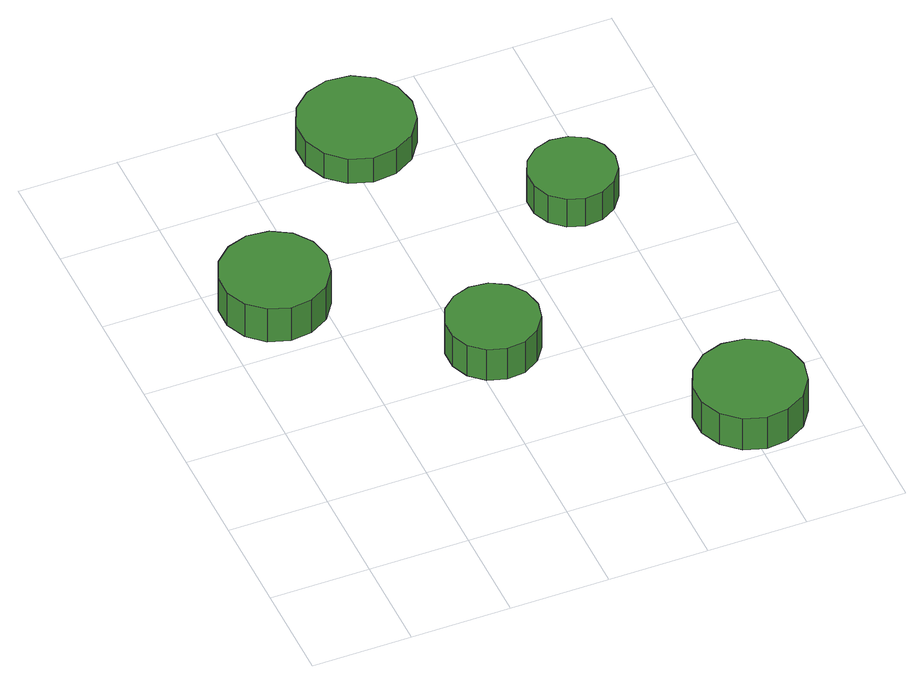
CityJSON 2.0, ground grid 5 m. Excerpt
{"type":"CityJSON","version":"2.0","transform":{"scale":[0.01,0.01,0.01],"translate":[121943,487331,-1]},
"CityObjects":{
"tree1":{"type":"SolitaryVegetationObject","attributes":{"function":"something"},"geometry":[{"type":"MultiSurface","lod":"1","boundaries":[[[0,1,2,3,4,5,6,7,8,9,10,11,12,13,14]],[[15,16,17,18,19,20,21,22,23,24,25,26,27,28,29]],[[0,29,28,1]],[[1,28,27,2]],[[2,27,26,3]],[[3,26,25,4]],[[4,25,24,5]],[[5,24,23,6]],[[6,23,22,7]],[[7,22,21,8]],[[8,21,20,9]],[[9,20,19,10]],[[10,19,18,11]],[[11,18,17,12]],[[12,17,16,13]],[[13,16,15,14]],[[14,15,29,0]]]}]},
"tree2":{"type":"SolitaryVegetationObject","attributes":{"function":"something"},"geometry":[{"type":"MultiSurface","lod":"1","boundaries":[[[30,31,32,33,34,35,36,37,38,39,40,41,42,43,44]],[[45,46,47,48,49,50,51,52,53,54,55,56,57,58,59]],[[30,59,58,31]],[[31,58,57,32]],[[32,57,56,33]],[[33,56,55,34]],[[34,55,54,35]],[[35,54,53,36]],[[36,53,52,37]],[[37,52,51,38]],[[38,51,50,39]],[[39,50,49,40]],[[40,49,48,41]],[[41,48,47,42]],[[42,47,46,43]],[[43,46,45,44]],[[44,45,59,30]]]}]},
"tree3":{"type":"SolitaryVegetationObject","attributes":{"function":"something"},"geometry":[{"type":"MultiSurface","lod":"1","boundaries":[[[60,61,62,63,64,65,66,67,68,69,70,71,72,73,74]],[[75,76,77,78,79,80,81,82,83,84,85,86,87,88,89]],[[60,89,88,61]],[[61,88,87,62]],[[62,87,86,63]],[[63,86,85,64]],[[64,85,84,65]],[[65,84,83,66]],[[66,83,82,67]],[[67,82,81,68]],[[68,81,80,69]],[[69,80,79,70]],[[70,79,78,71]],[[71,78,77,72]],[[72,77,76,73]],[[73,76,75,74]],[[74,75,89,60]]]}]},
"tree4":{"type":"SolitaryVegetationObject","attributes":{"function":"something"},"geometry":[{"type":"MultiSurface","lod":"1","boundaries":[[[90,91,92,93,94,95,96,97,98,99,100,101,102,103,104]],[[105,106,107,108,109,110,111,112,113,114,115,116,117,118,119]],[[90,119,118,91]],[[91,118,117,92]],[[92,117,116,93]],[[93,116,115,94]],[[94,115,114,95]],[[95,114,113,96]],[[96,113,112,97]],[[97,112,111,98]],[[98,111,110,99]],[[99,110,109,100]],[[100,109,108,101]],[[101,108,107,102]],[[102,107,106,103]],[[103,106,105,104]],[[104,105,119,90]]]}]},
"tree5":{"type":"SolitaryVegetationObject","attributes":{"function":"something"},"geometry":[{"type":"MultiSurface","lod":"1","boundaries":[[[120,121,122,123,124,125,126,127,128,129,130,131,132,133,134]],[[135,136,137,138,139,140,141,142,143,144,145,146,147,148,149]],[[120,149,148,121]],[[121,148,147,122]],[[122,147,146,123]],[[123,146,145,124]],[[124,145,144,125]],[[125,144,143,126]],[[126,143,142,127]],[[127,142,141,128]],[[128,141,140,129]],[[129,140,139,130]],[[130,139,138,131]],[[131,138,137,132]],[[132,137,136,133]],[[133,136,135,134]],[[134,135,149,120]]]}]}
},
"vertices":[
[566,1838,276],[543,1946,276],[478,2036,276],[382,2091,276],[272,2103,276],[166,2068,276],[84,1994,276],[39,1893,276],[39,1782,276],[84,1681,276],[166,1607,276],[272,1572,276],[382,1584,276],[478,1639,276],[543,1729,276],[543,1729,67],[478,1639,67],[382,1584,67],[272,1572,67],[166,1607,67],[84,1681,67],[39,1782,67],[39,1893,67],[84,1994,67],[166,2068,67],[272,2103,67],[382,2091,67],[478,2036,67],[543,1946,67],[566,1838,67],
[1348,1164,262],[1328,1257,262],[1272,1334,262],[1190,1382,262],[1095,1392,262],[1005,1362,262],[934,1299,262],[896,1212,262],[896,1117,262],[934,1030,262],[1005,966,262],[1095,937,262],[1190,947,262],[1272,995,262],[1328,1071,262],[1328,1071,67],[1272,995,67],[1190,947,67],[1095,937,67],[1005,966,67],[934,1030,67],[896,1117,67],[896,1212,67],[934,1299,67],[1005,1362,67],[1095,1392,67],[1190,1382,67],[1272,1334,67],[1328,1257,67],[1348,1164,67],
[1360,2689,229],[1336,2805,229],[1266,2901,229],[1163,2961,229],[1045,2973,229],[932,2936,229],[844,2857,229],[796,2748,229],[796,2630,229],[844,2521,229],[932,2442,229],[1045,2405,229],[1163,2418,229],[1266,2477,229],[1336,2573,229],[1336,2573,74],[1266,2477,74],[1163,2418,74],[1045,2405,74],[932,2442,74],[844,2521,74],[796,2630,74],[796,2748,74],[844,2857,74],[932,2936,74],[1045,2973,74],[1163,2961,74],[1266,2901,74],[1336,2805,74],[1360,2689,74],
[2326,301,267],[2302,412,267],[2236,504,267],[2138,561,267],[2025,573,267],[1917,538,267],[1833,462,267],[1786,358,267],[1786,245,267],[1833,141,267],[1917,65,267],[2025,30,267],[2138,42,267],[2236,99,267],[2302,190,267],[2302,190,68],[2236,99,68],[2138,42,68],[2025,30,68],[1917,65,68],[1833,141,68],[1786,245,68],[1786,358,68],[1833,462,68],[1917,538,68],[2025,573,68],[2138,561,68],[2236,504,68],[2302,412,68],[2326,301,68],
[2077,1961,249],[2058,2049,249],[2005,2121,249],[1927,2166,249],[1837,2176,249],[1752,2148,249],[1685,2088,249],[1648,2006,249],[1648,1916,249],[1685,1833,249],[1752,1773,249],[1837,1745,249],[1927,1755,249],[2005,1800,249],[2058,1873,249],[2058,1873,74],[2005,1800,74],[1927,1755,74],[1837,1745,74],[1752,1773,74],[1685,1833,74],[1648,1916,74],[1648,2006,74],[1685,2088,74],[1752,2148,74],[1837,2176,74],[1927,2166,74],[2005,2121,74],[2058,2049,74],[2077,1961,74]
]}
